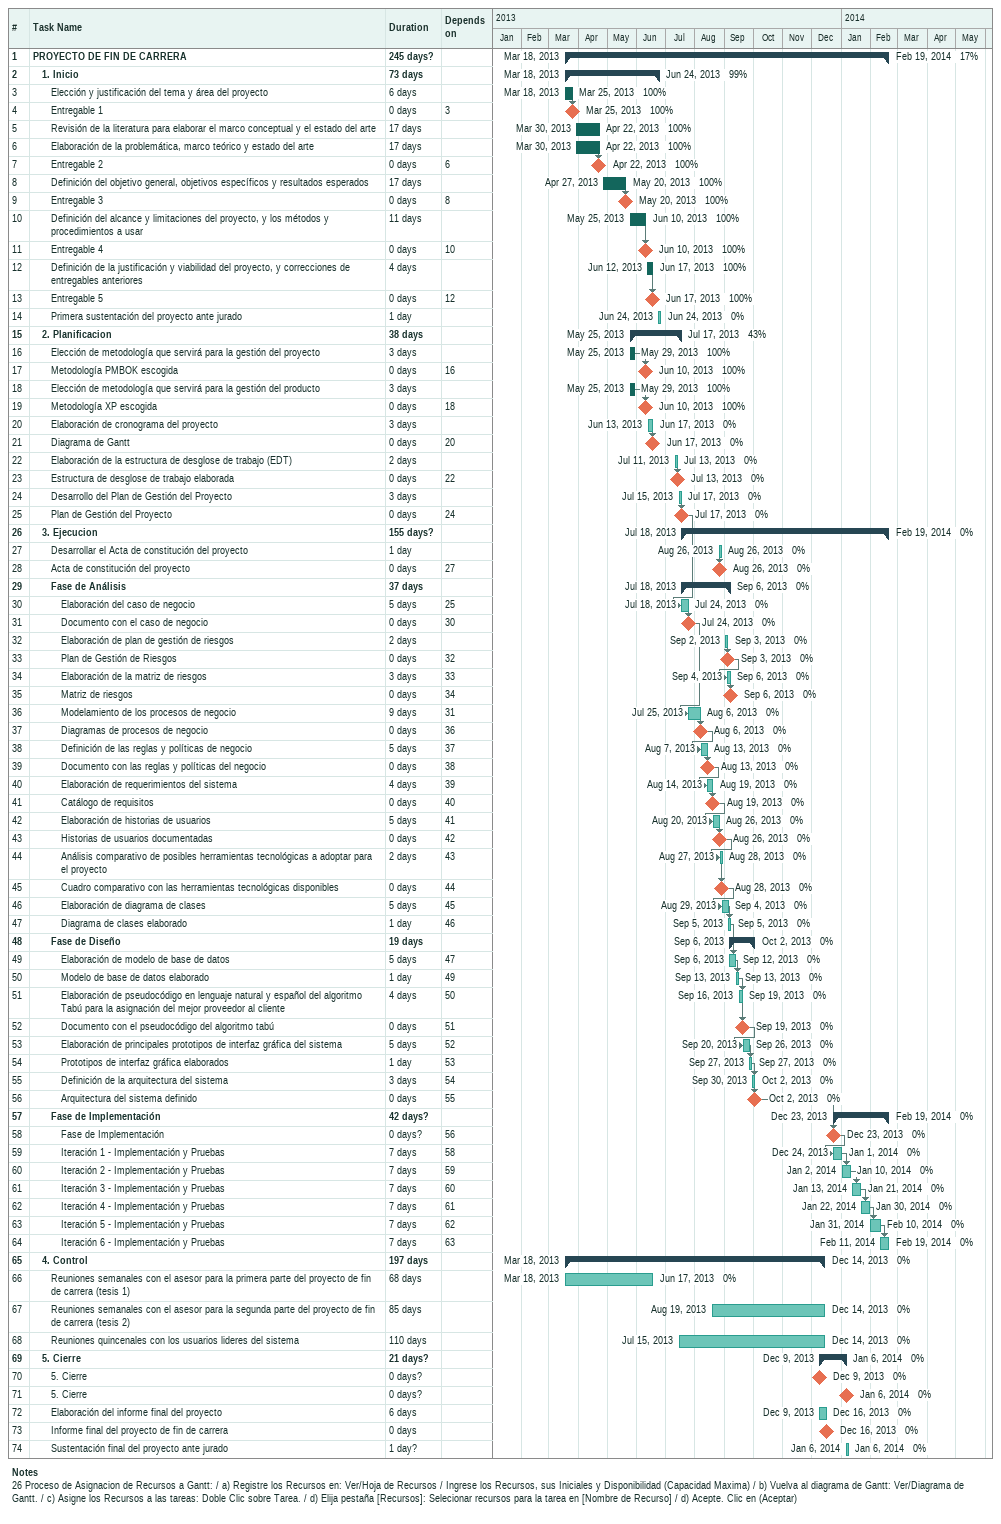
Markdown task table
| ID | Level | Task | Duration | Start | Finish | Predecessors | % complete |
|---|---|---|---|---|---|---|---|
| 1 | 1 | **PROYECTO DE FIN DE CARRERA** | 245d? | 2013-03-18 | 2014-02-19 |  | 17 |
| 2 | 2 | **1. Inicio** | 73d | 2013-03-18 | 2013-06-24 |  | 99 |
| 3 | 3 | Elección y justificación del tema y área del proyecto | 6d | 2013-03-18 | 2013-03-25 |  | 100 |
| 4 | 3 | Entregable 1 | 0d | 2013-03-25 | 2013-03-25 | 3 | 100 |
| 5 | 3 | Revisión de la literatura para elaborar el marco conceptual y el estado del arte | 17d | 2013-03-30 | 2013-04-22 |  | 100 |
| 6 | 3 | Elaboración de la problemática, marco teórico y estado del arte | 17d | 2013-03-30 | 2013-04-22 |  | 100 |
| 7 | 3 | Entregable 2 | 0d | 2013-04-22 | 2013-04-22 | 6 | 100 |
| 8 | 3 | Definición del objetivo general, objetivos específicos y resultados esperados | 17d | 2013-04-27 | 2013-05-20 |  | 100 |
| 9 | 3 | Entregable 3 | 0d | 2013-05-20 | 2013-05-20 | 8 | 100 |
| 10 | 3 | Definición del alcance y limitaciones del proyecto, y los métodos y procedimientos a usar | 11d | 2013-05-25 | 2013-06-10 |  | 100 |
| 11 | 3 | Entregable 4 | 0d | 2013-06-10 | 2013-06-10 | 10 | 100 |
| 12 | 3 | Definición de la justificación y viabilidad del proyecto, y correcciones de entregables anteriores | 4d | 2013-06-12 | 2013-06-17 |  | 100 |
| 13 | 3 | Entregable 5 | 0d | 2013-06-17 | 2013-06-17 | 12 | 100 |
| 14 | 3 | Primera sustentación del proyecto ante jurado | 1d | 2013-06-24 | 2013-06-24 |  | 0 |
| 15 | 2 | **2. Planificacion** | 38d | 2013-05-25 | 2013-07-17 |  | 43 |
| 16 | 3 | Elección de metodología que servirá para la gestión del proyecto | 3d | 2013-05-25 | 2013-05-29 |  | 100 |
| 17 | 3 | Metodología PMBOK escogida | 0d | 2013-06-10 | 2013-06-10 | 16 | 100 |
| 18 | 3 | Elección de metodología que servirá para la gestión del producto | 3d | 2013-05-25 | 2013-05-29 |  | 100 |
| 19 | 3 | Metodología XP escogida | 0d | 2013-06-10 | 2013-06-10 | 18 | 100 |
| 20 | 3 | Elaboración de cronograma del proyecto | 3d | 2013-06-13 | 2013-06-17 |  | 0 |
| 21 | 3 | Diagrama de Gantt | 0d | 2013-06-17 | 2013-06-17 | 20 | 0 |
| 22 | 3 | Elaboración de la estructura de desglose de trabajo (EDT) | 2d | 2013-07-11 | 2013-07-13 |  | 0 |
| 23 | 3 | Estructura de desglose de trabajo elaborada | 0d | 2013-07-13 | 2013-07-13 | 22 | 0 |
| 24 | 3 | Desarrollo del Plan de Gestión del Proyecto | 3d | 2013-07-15 | 2013-07-17 |  | 0 |
| 25 | 3 | Plan de Gestión del Proyecto | 0d | 2013-07-17 | 2013-07-17 | 24 | 0 |
| 26 | 2 | **3. Ejecucion** | 155d? | 2013-07-18 | 2014-02-19 |  | 0 |
| 27 | 3 | Desarrollar el Acta de constitución del proyecto | 1d | 2013-08-26 | 2013-08-26 |  | 0 |
| 28 | 3 | Acta de constitución del proyecto | 0d | 2013-08-26 | 2013-08-26 | 27 | 0 |
| 29 | 3 | **Fase de Análisis** | 37d | 2013-07-18 | 2013-09-06 |  | 0 |
| 30 | 4 | Elaboración del caso de negocio | 5d | 2013-07-18 | 2013-07-24 | 25 | 0 |
| 31 | 4 | Documento con el caso de negocio | 0d | 2013-07-24 | 2013-07-24 | 30 | 0 |
| 32 | 4 | Elaboración de plan de gestión de riesgos | 2d | 2013-09-02 | 2013-09-03 |  | 0 |
| 33 | 4 | Plan de Gestión de Riesgos | 0d | 2013-09-03 | 2013-09-03 | 32 | 0 |
| 34 | 4 | Elaboración de la matriz de riesgos | 3d | 2013-09-04 | 2013-09-06 | 33 | 0 |
| 35 | 4 | Matriz de riesgos | 0d | 2013-09-06 | 2013-09-06 | 34 | 0 |
| 36 | 4 | Modelamiento de los procesos de negocio | 9d | 2013-07-25 | 2013-08-06 | 31 | 0 |
| 37 | 4 | Diagramas de procesos de negocio | 0d | 2013-08-06 | 2013-08-06 | 36 | 0 |
| 38 | 4 | Definición de las reglas y políticas de negocio | 5d | 2013-08-07 | 2013-08-13 | 37 | 0 |
| 39 | 4 | Documento con las reglas y políticas del negocio | 0d | 2013-08-13 | 2013-08-13 | 38 | 0 |
| 40 | 4 | Elaboración de requerimientos del sistema | 4d | 2013-08-14 | 2013-08-19 | 39 | 0 |
| 41 | 4 | Catálogo de requisitos | 0d | 2013-08-19 | 2013-08-19 | 40 | 0 |
| 42 | 4 | Elaboración de historias de usuarios | 5d | 2013-08-20 | 2013-08-26 | 41 | 0 |
| 43 | 4 | Historias de usuarios documentadas | 0d | 2013-08-26 | 2013-08-26 | 42 | 0 |
| 44 | 4 | Análisis comparativo de posibles herramientas tecnológicas a adoptar para el proyecto | 2d | 2013-08-27 | 2013-08-28 | 43 | 0 |
| 45 | 4 | Cuadro comparativo con las herramientas tecnológicas disponibles | 0d | 2013-08-28 | 2013-08-28 | 44 | 0 |
| 46 | 4 | Elaboración de diagrama de clases | 5d | 2013-08-29 | 2013-09-04 | 45 | 0 |
| 47 | 4 | Diagrama de clases elaborado | 1d | 2013-09-05 | 2013-09-05 | 46 | 0 |
| 48 | 3 | **Fase de Diseño** | 19d | 2013-09-06 | 2013-10-02 |  | 0 |
| 49 | 4 | Elaboración de modelo de base de datos | 5d | 2013-09-06 | 2013-09-12 | 47 | 0 |
| 50 | 4 | Modelo de base de datos elaborado | 1d | 2013-09-13 | 2013-09-13 | 49 | 0 |
| 51 | 4 | Elaboración de pseudocódigo en lenguaje natural y español del algoritmo Tabú para la asignación del mejor proveedor al cliente | 4d | 2013-09-16 | 2013-09-19 | 50 | 0 |
| 52 | 4 | Documento con el pseudocódigo del algoritmo tabú | 0d | 2013-09-19 | 2013-09-19 | 51 | 0 |
| 53 | 4 | Elaboración de principales prototipos de interfaz gráfica del sistema | 5d | 2013-09-20 | 2013-09-26 | 52 | 0 |
| 54 | 4 | Prototipos de interfaz gráfica elaborados | 1d | 2013-09-27 | 2013-09-27 | 53 | 0 |
| 55 | 4 | Definición de la arquitectura del sistema | 3d | 2013-09-30 | 2013-10-02 | 54 | 0 |
| 56 | 4 | Arquitectura del sistema definido | 0d | 2013-10-02 | 2013-10-02 | 55 | 0 |
| 57 | 3 | **Fase de Implementación** | 42d? | 2013-12-23 | 2014-02-19 |  | 0 |
| 58 | 4 | Fase de Implementación | 0d? | 2013-12-23 | 2013-12-23 | 56 | 0 |
| 59 | 4 | Iteración 1 - Implementación y Pruebas | 7d | 2013-12-24 | 2014-01-01 | 58 | 0 |
| 60 | 4 | Iteración 2 - Implementación y Pruebas | 7d | 2014-01-02 | 2014-01-10 | 59 | 0 |
| 61 | 4 | Iteración 3 - Implementación y Pruebas | 7d | 2014-01-13 | 2014-01-21 | 60 | 0 |
| 62 | 4 | Iteración 4 - Implementación y Pruebas | 7d | 2014-01-22 | 2014-01-30 | 61 | 0 |
| 63 | 4 | Iteración 5 - Implementación y Pruebas | 7d | 2014-01-31 | 2014-02-10 | 62 | 0 |
| 64 | 4 | Iteración 6 - Implementación y Pruebas | 7d | 2014-02-11 | 2014-02-19 | 63 | 0 |
| 65 | 2 | **4. Control** | 197d | 2013-03-18 | 2013-12-14 |  | 0 |
| 66 | 3 | Reuniones semanales con el asesor para la primera parte del proyecto de fin de carrera (tesis 1) | 68d | 2013-03-18 | 2013-06-17 |  | 0 |
| 67 | 3 | Reuniones semanales con el asesor para la segunda parte del proyecto de fin de carrera (tesis 2) | 85d | 2013-08-19 | 2013-12-14 |  | 0 |
| 68 | 3 | Reuniones quincenales con los usuarios lideres del sistema | 110d | 2013-07-15 | 2013-12-14 |  | 0 |
| 69 | 2 | **5. Cierre** | 21d? | 2013-12-09 | 2014-01-06 |  | 0 |
| 70 | 3 | 5. Cierre | 0d? | 2013-12-09 | 2013-12-09 |  | 0 |
| 71 | 3 | 5. Cierre | 0d? | 2014-01-06 | 2014-01-06 |  | 0 |
| 72 | 3 | Elaboración del informe final del proyecto | 6d | 2013-12-09 | 2013-12-16 |  | 0 |
| 73 | 3 | Informe final del proyecto de fin de carrera | 0d | 2013-12-16 | 2013-12-16 |  | 0 |
| 74 | 3 | Sustentación final del proyecto ante jurado | 1d? | 2014-01-06 | 2014-01-06 |  | 0 |

Notes
- 26: Proceso de Asignacion de Recursos a Gantt: / a) Registre los Recursos en: Ver/Hoja de Recursos / Ingrese los Recursos, sus Iniciales y Disponibilidad (Capacidad Maxima) / b) Vuelva al diagrama de Gantt: Ver/Diagrama de Gantt. / c) Asigne los Recursos a las tareas: Doble Clic sobre Tarea. / d) Elija pestaña [Recursos]: Selecionar recursos para la tarea en [Nombre de Recurso] / d) Acepte. Clic en (Aceptar)
